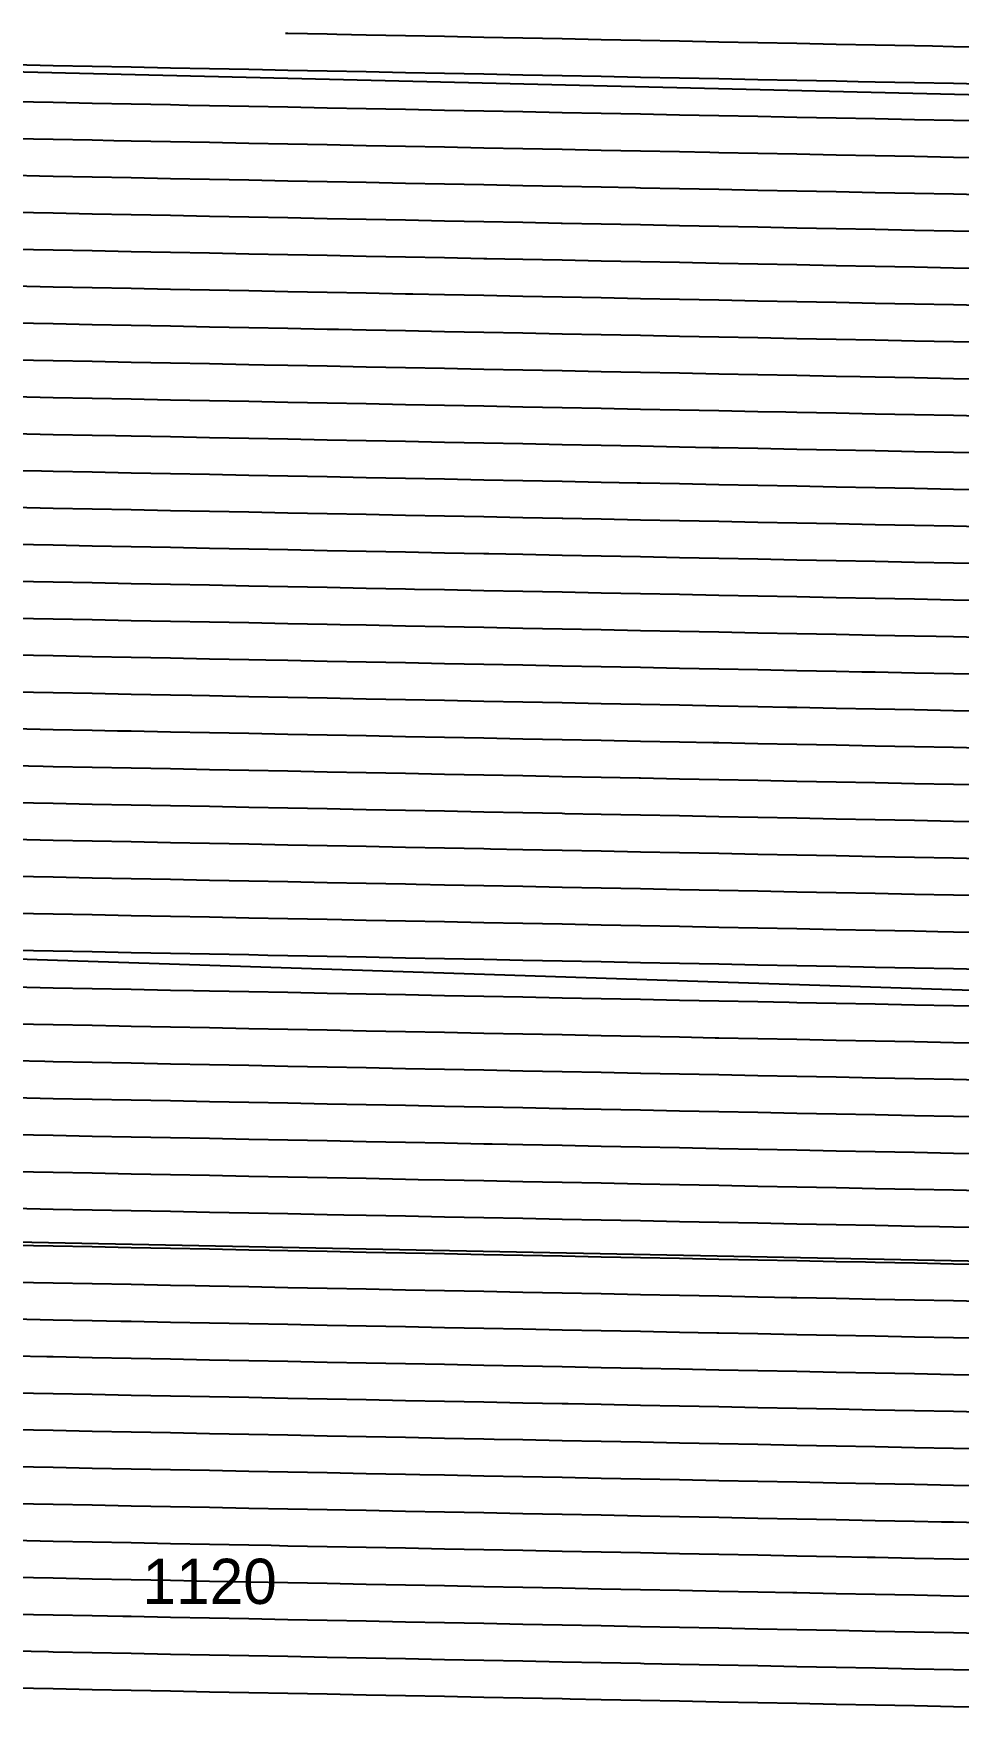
# Model space of a CAD drawing. Header units: metres. Extents: x 2416 to 4584, y 37 to 133.
# Drawn here: x 2792.3 to 2843.5, y 39.4 to 132 of the extents above; entities that cross this region are included whole.
import ezdxf
from ezdxf.enums import TextEntityAlignment as Align

# ---------------------------------------------------------------- set-up
doc = ezdxf.new("R2010")
doc.units = ezdxf.units.M
for name, color, linetype in [('Vs_1000', 7, 'Continuous'), ('Vs_1020', 7, 'Continuous'), ('Vs_1040', 7, 'Continuous'), ('Vs_1060', 7, 'Continuous'), ('Vs_1080', 7, 'Continuous'), ('Vs_1100', 7, 'Continuous'), ('Vs_1120', 7, 'Continuous'), ('Vs_1140', 7, 'Continuous'), ('Vs_1160', 7, 'Continuous'), ('Vs_1180', 7, 'Continuous'), ('Vs_280', 7, 'Continuous'), ('Vs_300', 7, 'Continuous'), ('Vs_320', 7, 'Continuous'), ('Vs_340', 7, 'Continuous'), ('Vs_360', 7, 'Continuous'), ('Vs_380', 7, 'Continuous'), ('Vs_400', 7, 'Continuous'), ('Vs_420', 7, 'Continuous'), ('Vs_440', 7, 'Continuous'), ('Vs_460', 7, 'Continuous'), ('Vs_480', 7, 'Continuous'), ('Vs_500', 7, 'Continuous'), ('Vs_520', 7, 'Continuous'), ('Vs_540', 7, 'Continuous'), ('Vs_560', 7, 'Continuous'), ('Vs_580', 7, 'Continuous'), ('Vs_600', 7, 'Continuous'), ('Vs_620', 7, 'Continuous'), ('Vs_640', 7, 'Continuous'), ('Vs_660', 7, 'Continuous'), ('Vs_680', 7, 'Continuous'), ('Vs_700', 7, 'Continuous'), ('Vs_720', 7, 'Continuous'), ('Vs_740', 7, 'Continuous'), ('Vs_760', 7, 'Continuous'), ('Vs_780', 7, 'Continuous'), ('Vs_800', 7, 'Continuous'), ('Vs_820', 7, 'Continuous'), ('Vs_840', 7, 'Continuous'), ('Vs_860', 7, 'Continuous'), ('Vs_880', 7, 'Continuous'), ('Vs_900', 7, 'Continuous'), ('Vs_920', 7, 'Continuous'), ('Vs_940', 7, 'Continuous'), ('Vs_960', 7, 'Continuous'), ('Vs_980', 7, 'Continuous')]:
    doc.layers.add(name, color=color, linetype=linetype)

msp = doc.modelspace()

# ---------------------------------------------------------------- linework, layer by layer
at = {"layer": 'Vs_1000'}
msp.add_lwpolyline([(2845.409, 57.747), (2843.241, 57.79), (2841.073, 57.833), (2838.905, 57.875), (2836.737, 57.918), (2834.569, 57.961), (2832.401, 58.004), (2830.233, 58.047), (2828.065, 58.09), (2826.018, 58.131), (2825.897, 58.133), (2823.729, 58.176), (2821.561, 58.219), (2819.393, 58.262), (2817.225, 58.305), (2815.056, 58.348), (2812.888, 58.391), (2810.72, 58.434), (2808.552, 58.476), (2806.384, 58.519), (2804.216, 58.562), (2802.048, 58.605), (2799.88, 58.648), (2797.712, 58.691), (2795.544, 58.734), (2793.376, 58.777), (2793.025, 58.784), (2791.208, 58.82)], dxfattribs=at)
at = {"layer": 'Vs_1020'}
msp.add_lwpolyline([(2845.409, 55.705), (2843.241, 55.748), (2841.073, 55.791), (2838.905, 55.834), (2836.737, 55.877), (2834.569, 55.92), (2832.401, 55.963), (2830.233, 56.006), (2828.065, 56.049), (2825.897, 56.092), (2823.729, 56.135), (2821.906, 56.171), (2821.561, 56.178), (2819.393, 56.221), (2817.225, 56.264), (2815.056, 56.306), (2812.888, 56.349), (2810.72, 56.392), (2808.552, 56.435), (2806.384, 56.478), (2804.216, 56.521), (2802.048, 56.564), (2799.88, 56.607), (2797.712, 56.65), (2795.544, 56.693), (2793.376, 56.736), (2791.208, 56.779)], dxfattribs=at)
at = {"layer": 'Vs_1040'}
msp.add_lwpolyline([(2845.409, 53.664), (2843.241, 53.707), (2841.073, 53.75), (2838.905, 53.793), (2836.737, 53.836), (2834.569, 53.879), (2832.401, 53.922), (2830.233, 53.965), (2828.065, 54.008), (2825.897, 54.051), (2823.729, 54.094), (2821.561, 54.136), (2819.393, 54.179), (2817.794, 54.211), (2817.225, 54.222), (2815.056, 54.265), (2812.888, 54.308), (2810.72, 54.351), (2808.552, 54.394), (2806.384, 54.437), (2804.216, 54.48), (2802.048, 54.523), (2799.88, 54.566), (2797.712, 54.609), (2795.544, 54.652), (2793.376, 54.695), (2791.208, 54.737)], dxfattribs=at)
at = {"layer": 'Vs_1060'}
msp.add_lwpolyline([(2845.409, 51.623), (2843.241, 51.666), (2841.073, 51.709), (2838.905, 51.752), (2836.737, 51.795), (2834.569, 51.838), (2832.401, 51.881), (2830.233, 51.924), (2828.065, 51.966), (2825.897, 52.009), (2823.729, 52.052), (2821.561, 52.095), (2819.393, 52.138), (2817.225, 52.181), (2815.056, 52.224), (2813.682, 52.251), (2812.888, 52.267), (2810.72, 52.31), (2808.552, 52.353), (2806.384, 52.396), (2804.216, 52.439), (2802.048, 52.482), (2799.88, 52.525), (2797.712, 52.567), (2795.544, 52.61), (2793.376, 52.653), (2791.208, 52.696)], dxfattribs=at)
at = {"layer": 'Vs_1080'}
msp.add_lwpolyline([(2845.409, 49.582), (2843.241, 49.625), (2842.563, 49.638), (2841.073, 49.668), (2838.905, 49.711), (2836.737, 49.754), (2834.569, 49.796), (2832.401, 49.839), (2830.233, 49.882), (2828.065, 49.925), (2825.897, 49.968), (2823.729, 50.011), (2821.561, 50.054), (2819.393, 50.097), (2817.225, 50.14), (2815.056, 50.183), (2812.888, 50.226), (2810.72, 50.269), (2809.57, 50.291), (2808.552, 50.312), (2806.384, 50.355), (2804.216, 50.397), (2802.048, 50.44), (2799.88, 50.483), (2797.712, 50.526), (2795.544, 50.569), (2793.376, 50.612), (2791.208, 50.655)], dxfattribs=at)
at = {"layer": 'Vs_1100'}
msp.add_lwpolyline([(2845.409, 47.541), (2843.241, 47.584), (2841.073, 47.626), (2838.905, 47.669), (2838.451, 47.678), (2836.737, 47.712), (2834.569, 47.755), (2832.401, 47.798), (2830.233, 47.841), (2828.065, 47.884), (2825.897, 47.927), (2823.729, 47.97), (2821.561, 48.013), (2819.393, 48.056), (2817.225, 48.099), (2815.056, 48.142), (2812.888, 48.185), (2810.72, 48.227), (2808.552, 48.27), (2806.384, 48.313), (2805.459, 48.332), (2804.216, 48.356), (2802.048, 48.399), (2799.88, 48.442), (2797.712, 48.485), (2795.544, 48.528), (2793.376, 48.571), (2791.208, 48.614)], dxfattribs=at)
at = {"layer": 'Vs_1120'}
msp.add_lwpolyline([(2845.409, 45.499), (2843.241, 45.542), (2841.073, 45.585), (2838.905, 45.628), (2836.737, 45.671), (2834.569, 45.714), (2834.339, 45.719), (2832.401, 45.757), (2830.233, 45.8), (2828.065, 45.843), (2825.897, 45.886), (2823.729, 45.929), (2821.561, 45.972), (2819.393, 46.015), (2817.225, 46.057), (2815.056, 46.1), (2812.888, 46.143), (2810.72, 46.186), (2808.552, 46.229), (2806.384, 46.272), (2804.216, 46.315), (2802.048, 46.358), (2801.347, 46.372), (2799.88, 46.401), (2797.712, 46.444), (2795.544, 46.487), (2793.376, 46.53), (2791.208, 46.573)], dxfattribs=at)
at = {"layer": 'Vs_1140'}
msp.add_lwpolyline([(2845.409, 43.458), (2843.241, 43.501), (2841.073, 43.544), (2838.905, 43.587), (2836.737, 43.63), (2834.569, 43.673), (2832.401, 43.716), (2830.233, 43.759), (2830.228, 43.759), (2828.065, 43.802), (2825.897, 43.845), (2823.729, 43.887), (2821.561, 43.93), (2819.393, 43.973), (2817.225, 44.016), (2815.056, 44.059), (2812.888, 44.102), (2810.72, 44.145), (2808.552, 44.188), (2806.384, 44.231), (2804.216, 44.274), (2802.048, 44.317), (2799.88, 44.36), (2797.712, 44.403), (2797.235, 44.412), (2795.544, 44.446), (2793.376, 44.488), (2791.208, 44.531)], dxfattribs=at)
at = {"layer": 'Vs_1160'}
msp.add_lwpolyline([(2845.409, 41.417), (2843.241, 41.46), (2841.073, 41.503), (2838.905, 41.546), (2836.737, 41.589), (2834.569, 41.632), (2832.401, 41.675), (2830.233, 41.717), (2828.065, 41.76), (2826.116, 41.799), (2825.897, 41.803), (2823.729, 41.846), (2821.561, 41.889), (2819.393, 41.932), (2817.225, 41.975), (2815.056, 42.018), (2812.888, 42.061), (2810.72, 42.104), (2808.552, 42.147), (2806.384, 42.19), (2804.216, 42.233), (2802.048, 42.276), (2799.88, 42.318), (2797.712, 42.361), (2795.544, 42.404), (2793.376, 42.447), (2793.123, 42.452), (2791.208, 42.49)], dxfattribs=at)
at = {"layer": 'Vs_1180'}
msp.add_lwpolyline([(2845.409, 39.376), (2843.241, 39.419), (2841.073, 39.462), (2838.905, 39.505), (2836.737, 39.547), (2834.569, 39.59), (2832.401, 39.633), (2830.233, 39.676), (2828.065, 39.719), (2825.897, 39.762), (2823.729, 39.805), (2822.004, 39.839), (2821.561, 39.848), (2819.393, 39.891), (2817.225, 39.934), (2815.056, 39.977), (2812.888, 40.02), (2810.72, 40.063), (2808.552, 40.106), (2806.384, 40.148), (2804.216, 40.191), (2802.048, 40.234), (2799.88, 40.277), (2797.712, 40.32), (2795.544, 40.363), (2793.376, 40.406), (2791.208, 40.449)], dxfattribs=at)
at = {"layer": 'Vs_280'}
for points in [[(2704.082, 132.006), (3703.964, 107.897)], [(2845.409, 131.23), (2843.241, 131.273), (2842.075, 131.296), (2841.073, 131.316), (2838.905, 131.359), (2836.737, 131.402), (2834.569, 131.445), (2832.401, 131.488), (2830.233, 131.531), (2828.065, 131.574), (2825.897, 131.617), (2823.729, 131.66), (2821.561, 131.703), (2819.393, 131.746), (2817.225, 131.789), (2815.056, 131.831), (2812.888, 131.874), (2810.72, 131.917), (2809.082, 131.95), (2808.552, 131.96), (2806.384, 132.003), (2806.241, 132.006)]]:
    msp.add_lwpolyline(points, dxfattribs=at)
at = {"layer": 'Vs_300'}
msp.add_lwpolyline([(2845.409, 129.189), (2843.241, 129.232), (2841.073, 129.275), (2838.905, 129.318), (2837.963, 129.337), (2836.737, 129.361), (2834.569, 129.404), (2832.401, 129.447), (2830.233, 129.49), (2828.065, 129.533), (2825.897, 129.576), (2823.729, 129.619), (2821.561, 129.661), (2819.393, 129.704), (2817.225, 129.747), (2815.056, 129.79), (2812.888, 129.833), (2810.72, 129.876), (2808.552, 129.919), (2806.384, 129.962), (2804.97, 129.99), (2804.216, 130.005), (2802.048, 130.048), (2799.88, 130.091), (2797.712, 130.134), (2795.544, 130.177), (2793.376, 130.22), (2791.208, 130.262)], dxfattribs=at)
at = {"layer": 'Vs_320'}
msp.add_lwpolyline([(2845.409, 127.148), (2843.241, 127.191), (2841.073, 127.234), (2838.905, 127.277), (2836.737, 127.32), (2834.569, 127.363), (2833.851, 127.377), (2832.401, 127.406), (2830.233, 127.449), (2828.065, 127.491), (2825.897, 127.534), (2823.729, 127.577), (2821.561, 127.62), (2819.393, 127.663), (2817.225, 127.706), (2815.056, 127.749), (2812.888, 127.792), (2810.72, 127.835), (2808.552, 127.878), (2806.384, 127.921), (2804.216, 127.964), (2802.048, 128.007), (2800.858, 128.03), (2799.88, 128.05), (2797.712, 128.092), (2795.544, 128.135), (2793.376, 128.178), (2791.208, 128.221)], dxfattribs=at)
at = {"layer": 'Vs_340'}
msp.add_lwpolyline([(2845.409, 125.107), (2843.241, 125.15), (2841.073, 125.193), (2838.905, 125.236), (2836.737, 125.279), (2834.569, 125.321), (2832.401, 125.364), (2830.233, 125.407), (2829.739, 125.417), (2828.065, 125.45), (2825.897, 125.493), (2823.729, 125.536), (2821.561, 125.579), (2819.393, 125.622), (2817.225, 125.665), (2815.056, 125.708), (2812.888, 125.751), (2810.72, 125.794), (2808.552, 125.837), (2806.384, 125.88), (2804.216, 125.922), (2802.048, 125.965), (2799.88, 126.008), (2797.712, 126.051), (2796.747, 126.07), (2795.544, 126.094), (2793.376, 126.137), (2791.208, 126.18)], dxfattribs=at)
at = {"layer": 'Vs_360'}
msp.add_lwpolyline([(2845.409, 123.066), (2843.241, 123.109), (2841.073, 123.151), (2838.905, 123.194), (2836.737, 123.237), (2834.569, 123.28), (2832.401, 123.323), (2830.233, 123.366), (2828.065, 123.409), (2825.897, 123.452), (2825.627, 123.457), (2823.729, 123.495), (2821.561, 123.538), (2819.393, 123.581), (2817.225, 123.624), (2815.056, 123.667), (2812.888, 123.71), (2810.72, 123.752), (2808.552, 123.795), (2806.384, 123.838), (2804.216, 123.881), (2802.048, 123.924), (2799.88, 123.967), (2797.712, 124.01), (2795.544, 124.053), (2793.376, 124.096), (2792.635, 124.111), (2791.208, 124.139)], dxfattribs=at)
at = {"layer": 'Vs_380'}
msp.add_lwpolyline([(2845.409, 121.024), (2843.241, 121.067), (2841.073, 121.11), (2838.905, 121.153), (2836.737, 121.196), (2834.569, 121.239), (2832.401, 121.282), (2830.233, 121.325), (2828.065, 121.368), (2825.897, 121.411), (2823.729, 121.454), (2821.561, 121.497), (2821.516, 121.497), (2819.393, 121.54), (2817.225, 121.582), (2815.056, 121.625), (2812.888, 121.668), (2810.72, 121.711), (2808.552, 121.754), (2806.384, 121.797), (2804.216, 121.84), (2802.048, 121.883), (2799.88, 121.926), (2797.712, 121.969), (2795.544, 122.012), (2793.376, 122.055), (2791.208, 122.098)], dxfattribs=at)
at = {"layer": 'Vs_400'}
msp.add_lwpolyline([(2845.409, 118.983), (2843.241, 119.026), (2841.073, 119.069), (2838.905, 119.112), (2836.737, 119.155), (2834.569, 119.198), (2832.401, 119.241), (2830.233, 119.284), (2828.065, 119.327), (2825.897, 119.37), (2823.729, 119.412), (2821.561, 119.455), (2819.393, 119.498), (2817.404, 119.538), (2817.225, 119.541), (2815.056, 119.584), (2812.888, 119.627), (2810.72, 119.67), (2808.552, 119.713), (2806.384, 119.756), (2804.216, 119.799), (2802.048, 119.842), (2799.88, 119.885), (2797.712, 119.928), (2795.544, 119.971), (2793.376, 120.013), (2791.208, 120.056)], dxfattribs=at)
at = {"layer": 'Vs_420'}
msp.add_lwpolyline([(2845.409, 116.942), (2843.241, 116.985), (2841.073, 117.028), (2838.905, 117.071), (2836.737, 117.114), (2834.569, 117.157), (2832.401, 117.2), (2830.233, 117.242), (2828.065, 117.285), (2825.897, 117.328), (2823.729, 117.371), (2821.561, 117.414), (2819.393, 117.457), (2817.225, 117.5), (2815.056, 117.543), (2813.292, 117.578), (2812.888, 117.586), (2810.72, 117.629), (2808.552, 117.672), (2806.384, 117.715), (2804.216, 117.758), (2802.048, 117.801), (2799.88, 117.843), (2797.712, 117.886), (2795.544, 117.929), (2793.376, 117.972), (2791.208, 118.015)], dxfattribs=at)
at = {"layer": 'Vs_440'}
msp.add_lwpolyline([(2845.409, 114.901), (2843.241, 114.944), (2842.173, 114.965), (2841.073, 114.987), (2838.905, 115.03), (2836.737, 115.072), (2834.569, 115.115), (2832.401, 115.158), (2830.233, 115.201), (2828.065, 115.244), (2825.897, 115.287), (2823.729, 115.33), (2821.561, 115.373), (2819.393, 115.416), (2817.225, 115.459), (2815.056, 115.502), (2812.888, 115.545), (2810.72, 115.588), (2809.18, 115.618), (2808.552, 115.631), (2806.384, 115.673), (2804.216, 115.716), (2802.048, 115.759), (2799.88, 115.802), (2797.712, 115.845), (2795.544, 115.888), (2793.376, 115.931), (2791.208, 115.974)], dxfattribs=at)
at = {"layer": 'Vs_460'}
msp.add_lwpolyline([(2845.409, 112.86), (2843.241, 112.902), (2841.073, 112.945), (2838.905, 112.988), (2838.061, 113.005), (2836.737, 113.031), (2834.569, 113.074), (2832.401, 113.117), (2830.233, 113.16), (2828.065, 113.203), (2825.897, 113.246), (2823.729, 113.289), (2821.561, 113.332), (2819.393, 113.375), (2817.225, 113.418), (2815.056, 113.461), (2812.888, 113.503), (2810.72, 113.546), (2808.552, 113.589), (2806.384, 113.632), (2805.068, 113.658), (2804.216, 113.675), (2802.048, 113.718), (2799.88, 113.761), (2797.712, 113.804), (2795.544, 113.847), (2793.376, 113.89), (2791.208, 113.933)], dxfattribs=at)
at = {"layer": 'Vs_480'}
msp.add_lwpolyline([(2845.409, 110.818), (2843.241, 110.861), (2841.073, 110.904), (2838.905, 110.947), (2836.737, 110.99), (2834.569, 111.033), (2833.949, 111.045), (2832.401, 111.076), (2830.233, 111.119), (2828.065, 111.162), (2825.897, 111.205), (2823.729, 111.248), (2821.561, 111.291), (2819.393, 111.333), (2817.225, 111.376), (2815.056, 111.419), (2812.888, 111.462), (2810.72, 111.505), (2808.552, 111.548), (2806.384, 111.591), (2804.216, 111.634), (2802.048, 111.677), (2800.956, 111.698), (2799.88, 111.72), (2797.712, 111.763), (2795.544, 111.806), (2793.376, 111.849), (2791.208, 111.892)], dxfattribs=at)
at = {"layer": 'Vs_500'}
msp.add_lwpolyline([(2845.409, 108.777), (2843.241, 108.82), (2841.073, 108.863), (2838.905, 108.906), (2836.737, 108.949), (2834.569, 108.992), (2832.401, 109.035), (2830.233, 109.078), (2829.837, 109.085), (2828.065, 109.121), (2825.897, 109.163), (2823.729, 109.206), (2821.561, 109.249), (2819.393, 109.292), (2817.225, 109.335), (2815.056, 109.378), (2812.888, 109.421), (2810.72, 109.464), (2808.552, 109.507), (2806.384, 109.55), (2804.216, 109.593), (2802.048, 109.636), (2799.88, 109.679), (2797.712, 109.722), (2796.844, 109.739), (2795.544, 109.764), (2793.376, 109.807), (2791.208, 109.85)], dxfattribs=at)
at = {"layer": 'Vs_520'}
msp.add_lwpolyline([(2845.409, 106.736), (2843.241, 106.779), (2841.073, 106.822), (2838.905, 106.865), (2836.737, 106.908), (2834.569, 106.951), (2832.401, 106.993), (2830.233, 107.036), (2828.065, 107.079), (2825.897, 107.122), (2825.725, 107.126), (2823.729, 107.165), (2821.561, 107.208), (2819.393, 107.251), (2817.225, 107.294), (2815.056, 107.337), (2812.888, 107.38), (2810.72, 107.423), (2808.552, 107.466), (2806.384, 107.509), (2804.216, 107.552), (2802.048, 107.594), (2799.88, 107.637), (2797.712, 107.68), (2795.544, 107.723), (2793.376, 107.766), (2792.732, 107.779), (2791.208, 107.809)], dxfattribs=at)
at = {"layer": 'Vs_540'}
msp.add_lwpolyline([(2845.409, 104.695), (2843.241, 104.738), (2841.073, 104.781), (2838.905, 104.823), (2836.737, 104.866), (2834.569, 104.909), (2832.401, 104.952), (2830.233, 104.995), (2828.065, 105.038), (2825.897, 105.081), (2823.729, 105.124), (2821.613, 105.166), (2821.561, 105.167), (2819.393, 105.21), (2817.225, 105.253), (2815.056, 105.296), (2812.888, 105.339), (2810.72, 105.382), (2808.552, 105.424), (2806.384, 105.467), (2804.216, 105.51), (2802.048, 105.553), (2799.88, 105.596), (2797.712, 105.639), (2795.544, 105.682), (2793.376, 105.725), (2791.208, 105.768)], dxfattribs=at)
at = {"layer": 'Vs_560'}
msp.add_lwpolyline([(2845.409, 102.653), (2843.241, 102.696), (2841.073, 102.739), (2838.905, 102.782), (2836.737, 102.825), (2834.569, 102.868), (2832.401, 102.911), (2830.233, 102.954), (2828.065, 102.997), (2825.897, 103.04), (2823.729, 103.083), (2821.561, 103.126), (2819.393, 103.169), (2817.501, 103.206), (2817.225, 103.212), (2815.056, 103.254), (2812.888, 103.297), (2810.72, 103.34), (2808.552, 103.383), (2806.384, 103.426), (2804.216, 103.469), (2802.048, 103.512), (2799.88, 103.555), (2797.712, 103.598), (2795.544, 103.641), (2793.376, 103.684), (2791.208, 103.727)], dxfattribs=at)
at = {"layer": 'Vs_580'}
msp.add_lwpolyline([(2845.409, 100.612), (2843.241, 100.655), (2841.073, 100.698), (2838.905, 100.741), (2836.737, 100.784), (2834.569, 100.827), (2832.401, 100.87), (2830.233, 100.913), (2828.065, 100.956), (2825.897, 100.999), (2823.729, 101.042), (2821.561, 101.084), (2819.393, 101.127), (2817.225, 101.17), (2815.056, 101.213), (2813.389, 101.246), (2812.888, 101.256), (2810.72, 101.299), (2808.552, 101.342), (2806.384, 101.385), (2804.216, 101.428), (2802.048, 101.471), (2799.88, 101.514), (2797.712, 101.557), (2795.544, 101.6), (2793.376, 101.643), (2791.208, 101.685)], dxfattribs=at)
at = {"layer": 'Vs_600'}
msp.add_lwpolyline([(2845.409, 98.571), (2843.241, 98.614), (2842.27, 98.633), (2841.073, 98.657), (2838.905, 98.7), (2836.737, 98.743), (2834.569, 98.786), (2832.401, 98.829), (2830.233, 98.872), (2828.065, 98.914), (2825.897, 98.957), (2823.729, 99), (2821.561, 99.043), (2819.393, 99.086), (2817.225, 99.129), (2815.056, 99.172), (2812.888, 99.215), (2810.72, 99.258), (2809.278, 99.286), (2808.552, 99.301), (2806.384, 99.344), (2804.216, 99.387), (2802.048, 99.43), (2799.88, 99.473), (2797.712, 99.515), (2795.544, 99.558), (2793.376, 99.601), (2791.208, 99.644)], dxfattribs=at)
at = {"layer": 'Vs_620'}
msp.add_lwpolyline([(2845.409, 96.53), (2843.241, 96.573), (2841.073, 96.616), (2838.905, 96.659), (2838.158, 96.673), (2836.737, 96.702), (2834.569, 96.744), (2832.401, 96.787), (2830.233, 96.83), (2828.065, 96.873), (2825.897, 96.916), (2823.729, 96.959), (2821.561, 97.002), (2819.393, 97.045), (2817.225, 97.088), (2815.056, 97.131), (2812.888, 97.174), (2810.72, 97.217), (2808.552, 97.26), (2806.384, 97.303), (2805.166, 97.327), (2804.216, 97.345), (2802.048, 97.388), (2799.88, 97.431), (2797.712, 97.474), (2795.544, 97.517), (2793.376, 97.56), (2791.208, 97.603)], dxfattribs=at)
at = {"layer": 'Vs_640'}
msp.add_lwpolyline([(2845.409, 94.489), (2843.241, 94.532), (2841.073, 94.574), (2838.905, 94.617), (2836.737, 94.66), (2834.569, 94.703), (2834.047, 94.714), (2832.401, 94.746), (2830.233, 94.789), (2828.065, 94.832), (2825.897, 94.875), (2823.729, 94.918), (2821.561, 94.961), (2819.393, 95.004), (2817.225, 95.047), (2815.056, 95.09), (2812.888, 95.133), (2810.72, 95.175), (2808.552, 95.218), (2806.384, 95.261), (2804.216, 95.304), (2802.048, 95.347), (2801.054, 95.367), (2799.88, 95.39), (2797.712, 95.433), (2795.544, 95.476), (2793.376, 95.519), (2791.208, 95.562)], dxfattribs=at)
at = {"layer": 'Vs_660'}
msp.add_lwpolyline([(2845.409, 92.447), (2843.241, 92.49), (2841.073, 92.533), (2838.905, 92.576), (2836.737, 92.619), (2834.569, 92.662), (2832.401, 92.705), (2830.233, 92.748), (2829.935, 92.754), (2828.065, 92.791), (2825.897, 92.834), (2823.729, 92.877), (2821.561, 92.92), (2819.393, 92.963), (2817.225, 93.005), (2815.056, 93.048), (2812.888, 93.091), (2810.72, 93.134), (2808.552, 93.177), (2806.384, 93.22), (2804.216, 93.263), (2802.048, 93.306), (2799.88, 93.349), (2797.712, 93.392), (2796.942, 93.407), (2795.544, 93.435), (2793.376, 93.478), (2791.208, 93.521)], dxfattribs=at)
at = {"layer": 'Vs_680'}
msp.add_lwpolyline([(2845.409, 90.406), (2843.241, 90.449), (2841.073, 90.492), (2838.905, 90.535), (2836.737, 90.578), (2834.569, 90.621), (2832.401, 90.664), (2830.233, 90.707), (2828.065, 90.75), (2825.897, 90.793), (2825.823, 90.794), (2823.729, 90.835), (2821.561, 90.878), (2819.393, 90.921), (2817.225, 90.964), (2815.056, 91.007), (2812.888, 91.05), (2810.72, 91.093), (2808.552, 91.136), (2806.384, 91.179), (2804.216, 91.222), (2802.048, 91.265), (2799.88, 91.308), (2797.712, 91.351), (2795.544, 91.394), (2793.376, 91.436), (2792.83, 91.447), (2791.208, 91.479)], dxfattribs=at)
at = {"layer": 'Vs_700'}
msp.add_lwpolyline([(2845.409, 88.365), (2843.241, 88.408), (2841.073, 88.451), (2838.905, 88.494), (2836.737, 88.537), (2834.569, 88.58), (2832.401, 88.623), (2830.233, 88.665), (2828.065, 88.708), (2825.897, 88.751), (2823.729, 88.794), (2821.711, 88.834), (2821.561, 88.837), (2819.393, 88.88), (2817.225, 88.923), (2815.056, 88.966), (2812.888, 89.009), (2810.72, 89.052), (2808.552, 89.095), (2806.384, 89.138), (2804.216, 89.181), (2802.048, 89.223), (2799.88, 89.266), (2797.712, 89.309), (2795.544, 89.352), (2793.376, 89.395), (2791.208, 89.438)], dxfattribs=at)
at = {"layer": 'Vs_720'}
msp.add_lwpolyline([(2845.409, 86.324), (2843.241, 86.367), (2841.073, 86.41), (2838.905, 86.453), (2836.737, 86.495), (2834.569, 86.538), (2832.401, 86.581), (2830.233, 86.624), (2828.065, 86.667), (2825.897, 86.71), (2823.729, 86.753), (2821.561, 86.796), (2819.393, 86.839), (2817.599, 86.874), (2817.225, 86.882), (2815.056, 86.925), (2812.888, 86.968), (2810.72, 87.011), (2808.552, 87.053), (2806.384, 87.096), (2804.216, 87.139), (2802.048, 87.182), (2799.88, 87.225), (2797.712, 87.268), (2795.544, 87.311), (2793.376, 87.354), (2791.208, 87.397)], dxfattribs=at)
at = {"layer": 'Vs_740'}
msp.add_lwpolyline([(2845.409, 84.283), (2843.241, 84.325), (2841.073, 84.368), (2838.905, 84.411), (2836.737, 84.454), (2834.569, 84.497), (2832.401, 84.54), (2830.233, 84.583), (2828.065, 84.626), (2825.897, 84.669), (2823.729, 84.712), (2821.561, 84.755), (2819.393, 84.798), (2817.225, 84.841), (2815.056, 84.883), (2813.487, 84.915), (2812.888, 84.926), (2810.72, 84.969), (2808.552, 85.012), (2806.384, 85.055), (2804.216, 85.098), (2802.048, 85.141), (2799.88, 85.184), (2797.712, 85.227), (2795.544, 85.27), (2793.376, 85.313), (2791.208, 85.356)], dxfattribs=at)
at = {"layer": 'Vs_760'}
msp.add_lwpolyline([(2845.409, 82.241), (2843.241, 82.284), (2842.368, 82.302), (2841.073, 82.327), (2838.905, 82.37), (2836.737, 82.413), (2834.569, 82.456), (2832.401, 82.499), (2830.233, 82.542), (2828.065, 82.585), (2825.897, 82.628), (2823.729, 82.671), (2821.561, 82.713), (2819.393, 82.756), (2817.225, 82.799), (2815.056, 82.842), (2812.888, 82.885), (2810.72, 82.928), (2809.375, 82.955), (2808.552, 82.971), (2806.384, 83.014), (2804.216, 83.057), (2802.048, 83.1), (2799.88, 83.143), (2797.712, 83.186), (2795.544, 83.229), (2793.376, 83.272), (2791.208, 83.314)], dxfattribs=at)
at = {"layer": 'Vs_780'}
msp.add_lwpolyline([(2845.409, 80.2), (2843.241, 80.243), (2841.073, 80.286), (2838.905, 80.329), (2838.256, 80.342), (2836.737, 80.372), (2834.569, 80.415), (2832.401, 80.458), (2830.233, 80.501), (2828.065, 80.543), (2825.897, 80.586), (2823.729, 80.629), (2821.561, 80.672), (2819.393, 80.715), (2817.225, 80.758), (2815.056, 80.801), (2812.888, 80.844), (2810.72, 80.887), (2808.552, 80.93), (2806.384, 80.973), (2805.263, 80.995), (2804.216, 81.016), (2802.048, 81.059), (2799.88, 81.102), (2797.712, 81.144), (2795.544, 81.187), (2793.376, 81.23), (2791.208, 81.273)], dxfattribs=at)
at = {"layer": 'Vs_800'}
msp.add_lwpolyline([(2845.409, 78.159), (2843.241, 78.202), (2841.073, 78.245), (2838.905, 78.288), (2836.737, 78.331), (2834.569, 78.373), (2834.144, 78.382), (2832.401, 78.416), (2830.233, 78.459), (2828.065, 78.502), (2825.897, 78.545), (2823.729, 78.588), (2821.561, 78.631), (2819.393, 78.674), (2817.225, 78.717), (2815.056, 78.76), (2812.888, 78.803), (2810.72, 78.846), (2808.552, 78.889), (2806.384, 78.932), (2804.216, 78.974), (2802.048, 79.017), (2801.151, 79.035), (2799.88, 79.06), (2797.712, 79.103), (2795.544, 79.146), (2793.376, 79.189), (2791.208, 79.232)], dxfattribs=at)
at = {"layer": 'Vs_820'}
for points in [[(2418.3, 93.031), (3070.464, 71.662)], [(2845.409, 76.118), (2843.241, 76.161), (2841.073, 76.203), (2838.905, 76.246), (2836.737, 76.289), (2834.569, 76.332), (2832.401, 76.375), (2830.233, 76.418), (2830.032, 76.422), (2828.065, 76.461), (2825.897, 76.504), (2823.729, 76.547), (2821.561, 76.59), (2819.393, 76.633), (2817.225, 76.676), (2815.056, 76.719), (2812.888, 76.762), (2810.72, 76.804), (2808.552, 76.847), (2806.384, 76.89), (2804.216, 76.933), (2802.048, 76.976), (2799.88, 77.019), (2797.712, 77.062), (2797.039, 77.075), (2795.544, 77.105), (2793.376, 77.148), (2791.208, 77.191)]]:
    msp.add_lwpolyline(points, dxfattribs=at)
at = {"layer": 'Vs_840'}
msp.add_lwpolyline([(2845.409, 74.076), (2843.241, 74.119), (2841.073, 74.162), (2838.905, 74.205), (2836.737, 74.248), (2834.569, 74.291), (2832.401, 74.334), (2830.233, 74.377), (2828.065, 74.42), (2825.92, 74.462), (2825.897, 74.463), (2823.729, 74.506), (2821.561, 74.549), (2819.393, 74.592), (2817.225, 74.634), (2815.056, 74.677), (2812.888, 74.72), (2810.72, 74.763), (2808.552, 74.806), (2806.384, 74.849), (2804.216, 74.892), (2802.048, 74.935), (2799.88, 74.978), (2797.712, 75.021), (2795.544, 75.064), (2793.376, 75.107), (2792.928, 75.116), (2791.208, 75.15)], dxfattribs=at)
at = {"layer": 'Vs_860'}
msp.add_lwpolyline([(2845.409, 72.035), (2843.241, 72.078), (2841.073, 72.121), (2838.905, 72.164), (2836.737, 72.207), (2834.569, 72.25), (2832.401, 72.293), (2830.233, 72.336), (2828.065, 72.379), (2825.897, 72.422), (2823.729, 72.464), (2821.808, 72.503), (2821.561, 72.507), (2819.393, 72.55), (2817.225, 72.593), (2815.056, 72.636), (2812.888, 72.679), (2810.72, 72.722), (2808.552, 72.765), (2806.384, 72.808), (2804.216, 72.851), (2802.048, 72.894), (2799.88, 72.937), (2797.712, 72.98), (2795.544, 73.023), (2793.376, 73.065), (2791.208, 73.108)], dxfattribs=at)
at = {"layer": 'Vs_880'}
msp.add_lwpolyline([(2845.409, 69.994), (2843.241, 70.037), (2841.073, 70.08), (2838.905, 70.123), (2836.737, 70.166), (2834.569, 70.209), (2832.401, 70.252), (2830.233, 70.294), (2828.065, 70.337), (2825.897, 70.38), (2823.729, 70.423), (2821.561, 70.466), (2819.393, 70.509), (2817.697, 70.543), (2817.225, 70.552), (2815.056, 70.595), (2812.888, 70.638), (2810.72, 70.681), (2808.552, 70.724), (2806.384, 70.767), (2804.216, 70.81), (2802.048, 70.853), (2799.88, 70.895), (2797.712, 70.938), (2795.544, 70.981), (2793.376, 71.024), (2791.208, 71.067)], dxfattribs=at)
at = {"layer": 'Vs_900'}
msp.add_lwpolyline([(2845.409, 67.953), (2843.241, 67.996), (2841.073, 68.039), (2838.905, 68.082), (2836.737, 68.124), (2834.569, 68.167), (2832.401, 68.21), (2830.233, 68.253), (2828.065, 68.296), (2825.897, 68.339), (2823.729, 68.382), (2821.561, 68.425), (2819.393, 68.468), (2817.225, 68.511), (2815.056, 68.554), (2813.585, 68.583), (2812.888, 68.597), (2810.72, 68.64), (2808.552, 68.683), (2806.384, 68.725), (2804.216, 68.768), (2802.048, 68.811), (2799.88, 68.854), (2797.712, 68.897), (2795.544, 68.94), (2793.376, 68.983), (2791.208, 69.026)], dxfattribs=at)
at = {"layer": 'Vs_920'}
msp.add_lwpolyline([(2845.409, 65.912), (2843.241, 65.954), (2842.466, 65.97), (2841.073, 65.997), (2838.905, 66.04), (2836.737, 66.083), (2834.569, 66.126), (2832.401, 66.169), (2830.233, 66.212), (2828.065, 66.255), (2825.897, 66.298), (2823.729, 66.341), (2821.561, 66.384), (2819.393, 66.427), (2817.225, 66.47), (2815.056, 66.513), (2812.888, 66.555), (2810.72, 66.598), (2809.473, 66.623), (2808.552, 66.641), (2806.384, 66.684), (2804.216, 66.727), (2802.048, 66.77), (2799.88, 66.813), (2797.712, 66.856), (2795.544, 66.899), (2793.376, 66.942), (2791.208, 66.985)], dxfattribs=at)
at = {"layer": 'Vs_940'}
for points in [[(2418.3, 72.575), (3381.71, 53.369)], [(2845.409, 63.87), (2843.241, 63.913), (2841.073, 63.956), (2838.905, 63.999), (2838.354, 64.01), (2836.737, 64.042), (2834.569, 64.085), (2832.401, 64.128), (2830.233, 64.171), (2828.065, 64.214), (2825.897, 64.257), (2823.729, 64.3), (2821.561, 64.343), (2819.393, 64.385), (2817.225, 64.428), (2815.056, 64.471), (2812.888, 64.514), (2810.72, 64.557), (2808.552, 64.6), (2806.384, 64.643), (2805.361, 64.663), (2804.216, 64.686), (2802.048, 64.729), (2799.88, 64.772), (2797.712, 64.815), (2795.544, 64.858), (2793.376, 64.901), (2791.208, 64.944)]]:
    msp.add_lwpolyline(points, dxfattribs=at)
at = {"layer": 'Vs_960'}
msp.add_lwpolyline([(2845.409, 61.829), (2843.241, 61.872), (2841.073, 61.915), (2838.905, 61.958), (2836.737, 62.001), (2834.569, 62.044), (2834.242, 62.05), (2832.401, 62.087), (2830.233, 62.13), (2828.065, 62.173), (2825.897, 62.215), (2823.729, 62.258), (2821.561, 62.301), (2819.393, 62.344), (2817.225, 62.387), (2815.056, 62.43), (2812.888, 62.473), (2810.72, 62.516), (2808.552, 62.559), (2806.384, 62.602), (2804.216, 62.645), (2802.048, 62.688), (2801.249, 62.704), (2799.88, 62.731), (2797.712, 62.774), (2795.544, 62.816), (2793.376, 62.859), (2791.208, 62.902)], dxfattribs=at)
at = {"layer": 'Vs_980'}
msp.add_lwpolyline([(2845.409, 59.788), (2843.241, 59.831), (2841.073, 59.874), (2838.905, 59.917), (2836.737, 59.96), (2834.569, 60.003), (2832.401, 60.045), (2830.233, 60.088), (2830.13, 60.09), (2828.065, 60.131), (2825.897, 60.174), (2823.729, 60.217), (2821.561, 60.26), (2819.393, 60.303), (2817.225, 60.346), (2815.056, 60.389), (2812.888, 60.432), (2810.72, 60.475), (2808.552, 60.518), (2806.384, 60.561), (2804.216, 60.604), (2802.048, 60.646), (2799.88, 60.689), (2797.712, 60.732), (2797.137, 60.744), (2795.544, 60.775), (2793.376, 60.818), (2791.208, 60.861)], dxfattribs=at)

# ---------------------------------------------------------------- texts
at = {"layer": 'Vs_1120'}
msp.add_text('1120', height=2.5, dxfattribs=at).set_placement((2802.048, 46.358), align=Align.MIDDLE_CENTER)

doc.saveas('drawing.dxf')
